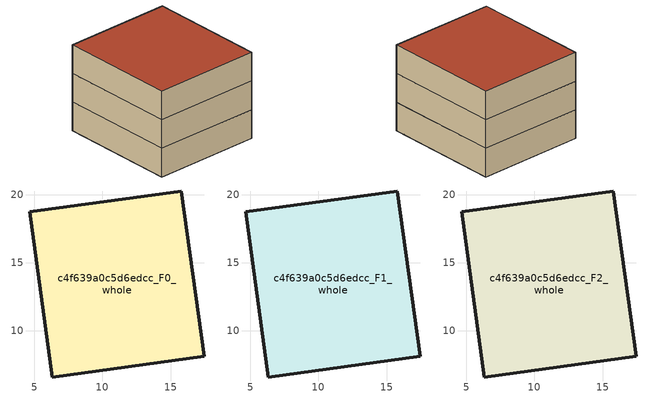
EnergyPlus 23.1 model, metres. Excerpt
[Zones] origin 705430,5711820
c4f639a0c5d6edcc_F0_whole
 floor ground (EU_floor_Construction): 17.47,8.15 15.8,20.28 4.66,18.75 6.33,6.62 z0
 wall outside (EU_wall_Construction): 15.8,20.28 17.47,8.15 6.33,6.62 4.66,18.75 15.8,20.28 z0:3
c4f639a0c5d6edcc_F1_whole
 floor to c4f639a0c5d6edcc_F0_whole (EU_floor_Construction): 17.47,8.15 15.79,20.28 4.66,18.75 6.33,6.62 z3
 wall outside (EU_wall_Construction): 15.8,20.28 17.47,8.15 6.33,6.62 4.66,18.75 15.8,20.28 z3:6
c4f639a0c5d6edcc_F2_whole
 floor to c4f639a0c5d6edcc_F1_whole (EU_floor_Construction): 17.47,8.15 15.79,20.28 4.66,18.75 6.33,6.62 z6
 wall outside (EU_wall_Construction): 15.8,20.28 17.47,8.15 6.33,6.62 4.66,18.75 15.8,20.28 z6:9
 roof outside (EU_roof_Construction): 15.8,20.28 17.47,8.15 6.33,6.62 4.66,18.75 z9
shading: 17.32,9.23 15.75,20.27 z0:6
[Building]
EU S2 Campaign: North Axis=0; Terrain=City; Solar Distribution=FullExterior
[Site:Location]
London: Latitude=51.5; Longitude=-0.5; Time Zone=0; Elevation=25
[SizingPeriod:WeatherFileDays]
AnnualSizingPeriod: Begin Month=1; Begin Day of Month=1; End Month=12; End Day of Month=31; Day of Week for Start Day=Monday; Use Weather File Daylight Saving Period=No; Use Weather File Rain and Snow Indicators=No
[MATERIAL]
EU_InternalMass_Material: Roughness=MediumRough; Thickness=0.1; Conductivity=1; Density=1800; Specific Heat=900; Thermal Absorptance=0.9; Solar Absorptance=0.7; Visible Absorptance=0.7
[MATERIAL:NOMASS] Roughness=MediumRough; Thermal Absorptance=0.9; Solar Absorptance=0.7; Visible Absorptance=0.7
Name | Thermal Resistance
EU_wall_NoMass | 1.04674
EU_roof_NoMass | 4.32442
EU_floor_NoMass | 2.04616
[CONSTRUCTION]
EU_wall_Construction: EU_wall_NoMass
EU_roof_Construction: EU_roof_NoMass
EU_floor_Construction: EU_floor_NoMass
EU_InternalMass_Construction: EU_InternalMass_Material
[ZONE] Type=1; Multiplier=1; Ceiling Height=autocalculate; Floor Area=autocalculate; Part of Total Floor Area=Yes
Name | Volume
c4f639a0c5d6edcc_F0_whole | 413.001
c4f639a0c5d6edcc_F1_whole; c4f639a0c5d6edcc_F2_whole | 413.002
[INTERNALMASS] Construction=EU_InternalMass_Construction; Surface Area=137.667
Name | Zone or ZoneList
c4f639a0c5d6edcc_F0_whole_EU_InternalMass | c4f639a0c5d6edcc_F0_whole
c4f639a0c5d6edcc_F1_whole_EU_InternalMass | c4f639a0c5d6edcc_F1_whole
c4f639a0c5d6edcc_F2_whole_EU_InternalMass | c4f639a0c5d6edcc_F2_whole
[OTHEREQUIPMENT] Fuel Type=Electricity; Design Level Calculation Method=Watts/Area; Power per Zone Floor Area=1; Fraction Latent=0; Fraction Radiant=0; Fraction Lost=0; Carbon Dioxide Generation Rate=0; EndUse Subcategory=EU_Step8_InternalGains
Name | Zone or ZoneList or Space or SpaceList | Schedule
EU_Step8_InternalGain_c4f639a0c5d6edcc_F0_whole_f000 | c4f639a0c5d6edcc_F0_whole | EU_Step8_GainSchedule_c4f639a0c5d6edcc_F0_whole_f000
EU_Step8_InternalGain_c4f639a0c5d6edcc_F1_whole_f000 | c4f639a0c5d6edcc_F1_whole | EU_Step8_GainSchedule_c4f639a0c5d6edcc_F1_whole_f000
EU_Step8_InternalGain_c4f639a0c5d6edcc_F2_whole_f000 | c4f639a0c5d6edcc_F2_whole | EU_Step8_GainSchedule_c4f639a0c5d6edcc_F2_whole_f000
[ZONEVENTILATION:DESIGNFLOWRATE] Schedule=EU_AlwaysOn; Design Flow Rate Calculation Method=AirChanges/Hour; Air Changes per Hour=0.488719; Ventilation Type=Natural; Fan Pressure Rise=0; Fan Total Efficiency=1; Constant Term Coefficient=1; Temperature Term Coefficient=0; Velocity Term Coefficient=0; Velocity Squared Term Coefficient=0; Minimum Indoor Temperature=-100; Maximum Indoor Temperature=100; Delta Temperature=-100; Minimum Outdoor Temperature=-100; Maximum Outdoor Temperature=100; Maximum Wind Speed=40
Name | Zone or ZoneList or Space or SpaceList
EU_ConstantAir_c4f639a0c5d6edcc_F0_whole | c4f639a0c5d6edcc_F0_whole
EU_ConstantAir_c4f639a0c5d6edcc_F1_whole | c4f639a0c5d6edcc_F1_whole
EU_ConstantAir_c4f639a0c5d6edcc_F2_whole | c4f639a0c5d6edcc_F2_whole
[HVACTEMPLATE:THERMOSTAT] Constant Heating Setpoint=20; Constant Cooling Setpoint=50
EU_HeatOnly_c4f639a0c5d6edcc_F0_whole; EU_HeatOnly_c4f639a0c5d6edcc_F1_whole; EU_HeatOnly_c4f639a0c5d6edcc_F2_whole
[HVACTEMPLATE:ZONE:IDEALLOADSAIRSYSTEM] System Availability Schedule=EU_AlwaysOn; Maximum Heating Supply Air Temperature=50; Minimum Cooling Supply Air Temperature=13; Maximum Heating Supply Air Humidity Ratio=0.0156; Minimum Cooling Supply Air Humidity Ratio=0.0077; Heating Limit=NoLimit; Cooling Limit=NoLimit; Heating Availability Schedule=EU_AlwaysOn; Cooling Availability Schedule=EU_CoolingOff; Dehumidification Control Type=ConstantSensibleHeatRatio; Cooling Sensible Heat Ratio=0.7; Dehumidification Setpoint=60; Humidification Control Type=None; Humidification Setpoint=30; Outdoor Air Method=None; Outdoor Air Flow Rate per Person=0.00944; Outdoor Air Flow Rate per Zone Floor Area=0; Outdoor Air Flow Rate per Zone=0; Demand Controlled Ventilation Type=None; Outdoor Air Economizer Type=NoEconomizer; Heat Recovery Type=None; Sensible Heat Recovery Effectiveness=0.7; Latent Heat Recovery Effectiveness=0.65
Name | Template Thermostat
c4f639a0c5d6edcc_F0_whole | EU_HeatOnly_c4f639a0c5d6edcc_F0_whole
c4f639a0c5d6edcc_F1_whole | EU_HeatOnly_c4f639a0c5d6edcc_F1_whole
c4f639a0c5d6edcc_F2_whole | EU_HeatOnly_c4f639a0c5d6edcc_F2_whole
[SIZING:ZONE] Zone Cooling Design Supply Air Temperature Input Method=SupplyAirTemperature; Zone Cooling Design Supply Air Temperature=13; Zone Heating Design Supply Air Temperature Input Method=SupplyAirTemperature; Zone Heating Design Supply Air Temperature=50; Zone Cooling Design Supply Air Humidity Ratio=0.008; Zone Heating Design Supply Air Humidity Ratio=0.008; Cooling Design Air Flow Method=DesignDay; Cooling Design Air Flow Rate=0; Cooling Minimum Air Flow per Zone Floor Area=0.000762; Cooling Minimum Air Flow=0; Cooling Minimum Air Flow Fraction=0.2; Heating Design Air Flow Method=DesignDay; Heating Design Air Flow Rate=0; Heating Maximum Air Flow per Zone Floor Area=0.002032; Heating Maximum Air Flow=0.141576; Heating Maximum Air Flow Fraction=0.3; Account for Dedicated Outdoor Air System=No; Dedicated Outdoor Air System Control Strategy=NeutralSupplyAir; Dedicated Outdoor Air Low Setpoint Temperature for Design=autosize; Dedicated Outdoor Air High Setpoint Temperature for Design=autosize; Zone Load Sizing Method=Sensible Load Only No Latent Load; Zone Latent Cooling Design Supply Air Humidity Ratio Input Method=HumidityRatioDifference; Zone Cooling Design Supply Air Humidity Ratio Difference=0.005; Zone Latent Heating Design Supply Air Humidity Ratio Input Method=HumidityRatioDifference; Zone Humidification Design Supply Air Humidity Ratio Difference=0.005
c4f639a0c5d6edcc_F0_whole; c4f639a0c5d6edcc_F1_whole; c4f639a0c5d6edcc_F2_whole
[SCHEDULE:CONSTANT]
Name | Hourly Value
EU_AlwaysOn | 1
EU_CoolingOff | 0
[SCHEDULE:FILE] Column Number=1; Rows to Skip at Top=0; Number of Hours of Data=8760; Column Separator=Comma; Interpolate to Timestep=No; Minutes per Item=60; Adjust Schedule for Daylight Savings=Yes
Name | File
EU_Step8_GainSchedule_c4f639a0c5d6edcc_F0_whole_f000 | ../../schedules/c4f639a0c5d6edcc/c4f639a0c5d6edcc_F0_whole_f000_gain.csv
EU_Step8_GainSchedule_c4f639a0c5d6edcc_F1_whole_f000 | ../../schedules/c4f639a0c5d6edcc/c4f639a0c5d6edcc_F1_whole_f000_gain.csv
EU_Step8_GainSchedule_c4f639a0c5d6edcc_F2_whole_f000 | ../../schedules/c4f639a0c5d6edcc/c4f639a0c5d6edcc_F2_whole_f000_gain.csv
